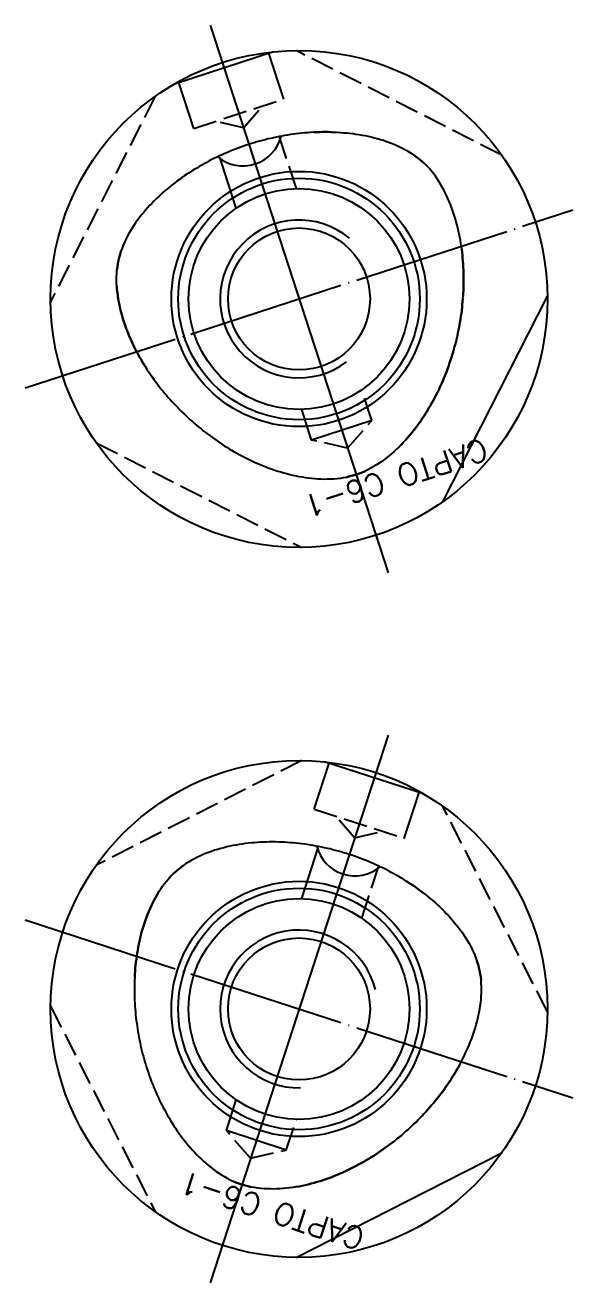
# Model space of a CAD drawing. Extents: x 180 to 289, y 463 to 789.
# Drawn here: x 219.8 to 289.3, y 462.9 to 622.4 of the extents above; entities that cross this region are included whole.
import ezdxf

# ---------------------------------------------------------------- set-up
doc = ezdxf.new("R2010")
doc.units = 0
doc.header["$MEASUREMENT"] = 0
doc.linetypes.add('CENTER', pattern=[22, 20, -1, 0, -1])
doc.linetypes.add('DASHED', pattern=[4, 3, -1])
doc.layers.get('0').update_dxf_attribs({"linetype": 'CONTINUOUS'})
doc.styles.add('DAYUF', font='simplex', dxfattribs={"bigfont": 'dayuf'})

msp = doc.modelspace()

# ---------------------------------------------------------------- linework, layer by layer
at = {"color": 7, "linetype": 'CONTINUOUS'}
for p, q in [((243.27, 622.37), (265.83, 552.94)), ((251.31, 618.99), (238.75, 614.91)), ((252.62, 613), (250.74, 618.8)), ((241.21, 609.29), (239.32, 615.09)), ((248.87, 607.46), (248.52, 607.36)), ((248.87, 607.46), (248.52, 607.36)), ((249.21, 607.56), (248.87, 607.46)), ((249.21, 607.56), (248.87, 607.46)), ((249.56, 607.66), (249.21, 607.56)), ((249.56, 607.66), (249.21, 607.56)), ((249.91, 607.76), (249.56, 607.66)), ((249.91, 607.76), (249.56, 607.66)), ((250.26, 607.85), (249.91, 607.76)), ((250.26, 607.85), (249.91, 607.76)), ((250.61, 607.94), (250.26, 607.85)), ((250.61, 607.94), (250.26, 607.85)), ((250.96, 608.02), (250.61, 607.94)), ((250.96, 608.02), (250.61, 607.94)), ((251.31, 608.1), (250.96, 608.02)), ((251.31, 608.1), (250.96, 608.02)), ((251.66, 608.17), (251.31, 608.1)), ((251.66, 608.17), (251.31, 608.1)), ((252.02, 608.25), (251.66, 608.17)), ((252.02, 608.25), (251.66, 608.17)), ((252.38, 608.31), (252.02, 608.25)), ((252.38, 608.31), (252.02, 608.25)), ((252.73, 608.38), (252.38, 608.31)), ((252.73, 608.38), (252.38, 608.31)), ((253.09, 608.44), (252.73, 608.38)), ((253.09, 608.44), (252.73, 608.38)), ((253.46, 608.49), (253.09, 608.44)), ((253.46, 608.49), (253.09, 608.44)), ((253.82, 608.55), (253.46, 608.49)), ((253.82, 608.55), (253.46, 608.49)), ((244.82, 605.95), (244.49, 605.8)), ((244.82, 605.95), (244.49, 605.8)), ((245.15, 606.1), (244.82, 605.95)), ((245.15, 606.1), (244.82, 605.95)), ((245.48, 606.24), (245.15, 606.1)), ((245.48, 606.24), (245.15, 606.1)), ((245.82, 606.38), (245.48, 606.24)), ((245.82, 606.38), (245.48, 606.24)), ((246.15, 606.51), (245.82, 606.38)), ((246.15, 606.51), (245.82, 606.38)), ((246.49, 606.65), (246.15, 606.51)), ((246.49, 606.65), (246.15, 606.51)), ((246.82, 606.77), (246.49, 606.65)), ((246.82, 606.77), (246.49, 606.65)), ((247.16, 606.9), (246.82, 606.77)), ((247.16, 606.9), (246.82, 606.77)), ((247.5, 607.02), (247.16, 606.9)), ((247.5, 607.02), (247.16, 606.9)), ((247.84, 607.14), (247.5, 607.02)), ((247.84, 607.14), (247.5, 607.02)), ((248.18, 607.25), (247.84, 607.14)), ((248.18, 607.25), (247.84, 607.14)), ((248.52, 607.36), (248.18, 607.25)), ((248.52, 607.36), (248.18, 607.25)), ((241.58, 604.26), (241.26, 604.07)), ((241.89, 604.45), (241.58, 604.26)), ((242.22, 604.63), (241.89, 604.45)), ((242.54, 604.81), (242.22, 604.63)), ((242.86, 604.98), (242.54, 604.81)), ((243.18, 605.16), (242.86, 604.98)), ((243.51, 605.32), (243.18, 605.16)), ((243.83, 605.49), (243.51, 605.32)), ((244.16, 605.64), (243.83, 605.49)), ((244.16, 605.64), (243.83, 605.49)), ((244.49, 605.8), (244.16, 605.64)), ((244.49, 605.8), (244.16, 605.64)), ((246.6, 599.18), (244.51, 605.62)), ((269.58, 605.57), (269.25, 605.81)), ((269.9, 605.31), (269.58, 605.57)), ((270.21, 605.05), (269.9, 605.31)), ((270.5, 604.77), (270.21, 605.05)), ((270.79, 604.48), (270.5, 604.77)), ((271.07, 604.18), (270.79, 604.48)), ((240.94, 603.87), (240.63, 603.67)), ((241.26, 604.07), (240.94, 603.87)), ((271.33, 603.87), (271.07, 604.18)), ((271.59, 603.55), (271.33, 603.87)), ((271.83, 603.22), (271.59, 603.55)), ((272.07, 602.89), (271.83, 603.22)), ((272.29, 602.54), (272.07, 602.89)), ((272.9, 601.49), (272.71, 601.85)), ((273.09, 601.13), (272.9, 601.49)), ((273.26, 600.76), (273.09, 601.13)), ((273.43, 600.39), (273.26, 600.76)), ((273.59, 600.02), (273.43, 600.39)), ((273.74, 599.65), (273.59, 600.02)), ((273.89, 599.28), (273.74, 599.65)), ((234.32, 597.97), (234.07, 597.64)), ((234.56, 598.28), (234.32, 597.97)), ((234.82, 598.59), (234.56, 598.28)), ((233.18, 596.29), (232.98, 595.94)), ((233.39, 596.64), (233.18, 596.29)), ((233.61, 596.98), (233.39, 596.64)), ((233.84, 597.31), (233.61, 596.98)), ((234.07, 597.64), (233.84, 597.31)), ((232.43, 594.84), (232.26, 594.47)), ((232.6, 595.21), (232.43, 594.84)), ((232.78, 595.58), (232.6, 595.21)), ((232.98, 595.94), (232.78, 595.58)), ((231.86, 593.31), (231.75, 592.92)), ((231.98, 593.7), (231.86, 593.31)), ((232.12, 594.09), (231.98, 593.7)), ((232.26, 594.47), (232.12, 594.09)), ((275.17, 593.96), (275.12, 594.34)), ((231.52, 591.72), (231.47, 591.31)), ((231.58, 592.12), (231.52, 591.72)), ((231.66, 592.52), (231.58, 592.12)), ((231.75, 592.92), (231.66, 592.52)), ((275.39, 591.33), (275.37, 591.7)), ((275.4, 590.96), (275.39, 591.33)), ((275.41, 590.59), (275.4, 590.96)), ((275.41, 590.22), (275.41, 590.59)), ((275.41, 589.85), (275.41, 590.22)), ((275.34, 588.02), (275.37, 588.38)), ((275.37, 588.38), (275.34, 588.02)), ((275.37, 588.38), (275.38, 588.75)), ((275.38, 588.75), (275.37, 588.38)), ((275.38, 588.75), (275.4, 589.11)), ((275.4, 589.11), (275.38, 588.75)), ((275.4, 589.11), (275.41, 589.48)), ((275.41, 589.48), (275.41, 589.85)), ((272.77, 561.96), (286.05, 588.02)), ((275.22, 586.57), (275.25, 586.93)), ((275.22, 586.57), (275.25, 586.93)), ((275.25, 586.93), (275.22, 586.57)), ((275.25, 586.93), (275.29, 587.29)), ((275.25, 586.93), (275.29, 587.29)), ((275.29, 587.29), (275.25, 586.93)), ((275.29, 587.29), (275.32, 587.66)), ((275.29, 587.29), (275.32, 587.66)), ((275.32, 587.66), (275.29, 587.29)), ((275.32, 587.66), (275.34, 588.02)), ((275.32, 587.66), (275.34, 588.02)), ((274.97, 584.79), (275.02, 585.14)), ((274.97, 584.79), (275.02, 585.14)), ((275.02, 585.14), (274.97, 584.79)), ((275.02, 585.14), (275.08, 585.5)), ((275.02, 585.14), (275.08, 585.5)), ((275.08, 585.5), (275.02, 585.14)), ((275.08, 585.5), (275.13, 585.86)), ((275.08, 585.5), (275.13, 585.86)), ((275.13, 585.86), (275.08, 585.5)), ((275.13, 585.86), (275.17, 586.21)), ((275.13, 585.86), (275.17, 586.21)), ((275.17, 586.21), (275.13, 585.86)), ((275.17, 586.21), (275.22, 586.57)), ((275.17, 586.21), (275.22, 586.57)), ((275.22, 586.57), (275.17, 586.21)), ((274.7, 583.37), (274.77, 583.73)), ((274.7, 583.37), (274.77, 583.73)), ((274.77, 583.73), (274.7, 583.37)), ((274.77, 583.73), (274.84, 584.08)), ((274.77, 583.73), (274.84, 584.08)), ((274.84, 584.08), (274.77, 583.73)), ((274.84, 584.08), (274.9, 584.43)), ((274.84, 584.08), (274.9, 584.43)), ((274.9, 584.43), (274.84, 584.08)), ((274.9, 584.43), (274.97, 584.79)), ((274.9, 584.43), (274.97, 584.79)), ((274.97, 584.79), (274.9, 584.43)), ((274.28, 581.62), (274.37, 581.97)), ((274.28, 581.62), (274.37, 581.97)), ((274.37, 581.97), (274.28, 581.62)), ((274.37, 581.97), (274.46, 582.32)), ((274.37, 581.97), (274.46, 582.32)), ((274.46, 582.32), (274.37, 581.97)), ((274.46, 582.32), (274.54, 582.67)), ((274.46, 582.32), (274.54, 582.67)), ((274.54, 582.67), (274.46, 582.32)), ((274.54, 582.67), (274.62, 583.02)), ((274.54, 582.67), (274.62, 583.02)), ((274.62, 583.02), (274.54, 582.67)), ((274.62, 583.02), (274.7, 583.37)), ((274.62, 583.02), (274.7, 583.37)), ((274.7, 583.37), (274.62, 583.02)), ((273.87, 580.24), (273.98, 580.58)), ((273.87, 580.24), (273.98, 580.58)), ((273.98, 580.58), (273.87, 580.24)), ((273.98, 580.58), (274.08, 580.93)), ((273.98, 580.58), (274.08, 580.93)), ((274.08, 580.93), (273.98, 580.58)), ((274.08, 580.93), (274.18, 581.28)), ((274.08, 580.93), (274.18, 581.28)), ((274.18, 581.28), (274.08, 580.93)), ((274.18, 581.28), (274.28, 581.62)), ((274.18, 581.28), (274.28, 581.62)), ((274.28, 581.62), (274.18, 581.28)), ((273.27, 578.52), (273.4, 578.87)), ((273.27, 578.52), (273.4, 578.87)), ((273.4, 578.87), (273.27, 578.52)), ((273.4, 578.87), (273.52, 579.21)), ((273.4, 578.87), (273.52, 579.21)), ((273.52, 579.21), (273.4, 578.87)), ((273.52, 579.21), (273.64, 579.55)), ((273.52, 579.21), (273.64, 579.55)), ((273.64, 579.55), (273.52, 579.21)), ((273.64, 579.55), (273.76, 579.9)), ((273.64, 579.55), (273.76, 579.9)), ((273.76, 579.9), (273.64, 579.55)), ((273.76, 579.9), (273.87, 580.24)), ((273.76, 579.9), (273.87, 580.24)), ((273.87, 580.24), (273.76, 579.9)), ((272.72, 577.17), (272.57, 576.83)), ((272.86, 577.5), (272.72, 577.17)), ((273, 577.84), (272.86, 577.5)), ((273, 577.84), (273.14, 578.18)), ((273, 577.84), (273.14, 578.18)), ((273.14, 578.18), (273, 577.84)), ((273.14, 578.18), (273.27, 578.52)), ((273.14, 578.18), (273.27, 578.52)), ((273.27, 578.52), (273.14, 578.18)), ((272.09, 575.82), (271.93, 575.49)), ((272.26, 576.16), (272.09, 575.82)), ((272.42, 576.49), (272.26, 576.16)), ((272.57, 576.83), (272.42, 576.49)), ((256.15, 569.78), (254.89, 573.66)), ((263.76, 572.25), (256.15, 569.78)), ((265.83, 532.37), (243.27, 462.94)), ((256.47, 523), (258.36, 528.8)), ((270.35, 524.91), (257.78, 528.99)), ((267.89, 519.29), (269.77, 525.09)), ((253.07, 518.77), (252.7, 518.79)), ((253.44, 518.74), (253.07, 518.77)), ((253.81, 518.71), (253.44, 518.74)), ((254.18, 518.68), (253.81, 518.71)), ((254.55, 518.64), (254.18, 518.68)), ((254.91, 518.59), (254.55, 518.64)), ((255.28, 518.55), (254.91, 518.59)), ((255.64, 518.49), (255.28, 518.55)), ((256, 518.44), (255.64, 518.49)), ((256.36, 518.38), (256, 518.44)), ((256.72, 518.31), (256.36, 518.38)), ((256.72, 518.31), (256.36, 518.38)), ((257.08, 518.25), (256.72, 518.31)), ((257.08, 518.25), (256.72, 518.31)), ((257.43, 518.17), (257.08, 518.25)), ((257.43, 518.17), (257.08, 518.25)), ((257.79, 518.1), (257.43, 518.17)), ((257.79, 518.1), (257.43, 518.17)), ((241.23, 516.67), (240.88, 516.47)), ((241.6, 516.86), (241.23, 516.67)), ((241.96, 517.03), (241.6, 516.86)), ((242.33, 517.2), (241.96, 517.03)), ((242.71, 517.36), (242.33, 517.2)), ((243.09, 517.5), (242.71, 517.36)), ((243.47, 517.64), (243.09, 517.5)), ((243.85, 517.77), (243.47, 517.64)), ((244.24, 517.89), (243.85, 517.77)), ((244.63, 518), (244.24, 517.89)), ((245.01, 518.1), (244.63, 518)), ((254.89, 511.65), (256.98, 518.09)), ((258.14, 518.02), (257.79, 518.1)), ((258.14, 518.02), (257.79, 518.1)), ((258.49, 517.94), (258.14, 518.02)), ((258.49, 517.94), (258.14, 518.02)), ((258.84, 517.85), (258.49, 517.94)), ((258.84, 517.85), (258.49, 517.94)), ((259.19, 517.76), (258.84, 517.85)), ((259.19, 517.76), (258.84, 517.85)), ((259.54, 517.66), (259.19, 517.76)), ((259.54, 517.66), (259.19, 517.76)), ((259.88, 517.56), (259.54, 517.66)), ((259.88, 517.56), (259.54, 517.66)), ((260.23, 517.46), (259.88, 517.56)), ((260.23, 517.46), (259.88, 517.56)), ((260.57, 517.36), (260.23, 517.46)), ((260.57, 517.36), (260.23, 517.46)), ((260.91, 517.25), (260.57, 517.36)), ((260.91, 517.25), (260.57, 517.36)), ((261.25, 517.14), (260.91, 517.25)), ((261.25, 517.14), (260.91, 517.25)), ((261.59, 517.02), (261.25, 517.14)), ((261.59, 517.02), (261.25, 517.14)), ((261.93, 516.9), (261.59, 517.02)), ((261.93, 516.9), (261.59, 517.02)), ((262.27, 516.77), (261.93, 516.9)), ((262.27, 516.77), (261.93, 516.9)), ((262.61, 516.65), (262.27, 516.77)), ((262.61, 516.65), (262.27, 516.77)), ((262.94, 516.51), (262.61, 516.65)), ((262.94, 516.51), (262.61, 516.65)), ((238.89, 515.05), (238.59, 514.77)), ((239.2, 515.31), (238.89, 515.05)), ((239.52, 515.57), (239.2, 515.31)), ((239.84, 515.81), (239.52, 515.57)), ((240.18, 516.05), (239.84, 515.81)), ((240.52, 516.27), (240.18, 516.05)), ((240.88, 516.47), (240.52, 516.27)), ((263.28, 516.38), (262.94, 516.51)), ((263.28, 516.38), (262.94, 516.51)), ((263.61, 516.24), (263.28, 516.38)), ((263.61, 516.24), (263.28, 516.38)), ((263.94, 516.1), (263.61, 516.24)), ((263.94, 516.1), (263.61, 516.24)), ((264.27, 515.95), (263.94, 516.1)), ((264.27, 515.95), (263.94, 516.1)), ((264.6, 515.8), (264.27, 515.95)), ((264.6, 515.8), (264.27, 515.95)), ((264.93, 515.64), (264.6, 515.8)), ((264.93, 515.64), (264.6, 515.8)), ((265.26, 515.49), (264.93, 515.64)), ((265.26, 515.49), (264.93, 515.64)), ((265.59, 515.32), (265.26, 515.49)), ((265.59, 515.32), (265.26, 515.49)), ((265.91, 515.16), (265.59, 515.32)), ((265.91, 515.16), (265.59, 515.32)), ((266.24, 514.98), (265.91, 515.16)), ((266.24, 514.98), (265.91, 515.16)), ((238.3, 514.48), (238.03, 514.18)), ((238.59, 514.77), (238.3, 514.48)), ((277.24, 503.31), (277.11, 503.7)), ((277.34, 502.92), (277.24, 503.31)), ((277.44, 502.52), (277.34, 502.92)), ((277.51, 502.12), (277.44, 502.52)), ((277.58, 501.72), (277.51, 502.12)), ((277.62, 501.31), (277.58, 501.72)), ((277.66, 500.9), (277.62, 501.31)), ((277.67, 500.5), (277.66, 500.9)), ((277.65, 499.27), (277.67, 499.68)), ((277.68, 500.09), (277.67, 500.5)), ((277.67, 499.68), (277.68, 500.09)), ((277.39, 497.26), (277.46, 497.66)), ((277.46, 497.66), (277.53, 498.06)), ((277.53, 498.06), (277.58, 498.46)), ((277.02, 495.69), (277.13, 496.08)), ((277.13, 496.08), (277.22, 496.47)), ((277.22, 496.47), (277.31, 496.86)), ((277.31, 496.86), (277.39, 497.26)), ((274.94, 490.64), (275.12, 490.97)), ((273.15, 487.77), (273.36, 488.07)), ((273.36, 488.07), (273.57, 488.38)), ((273.57, 488.38), (273.78, 488.69)), ((271.82, 486.01), (272.05, 486.29)), ((272.05, 486.29), (271.82, 486.01)), ((272.05, 486.29), (272.27, 486.58)), ((272.27, 486.58), (272.05, 486.29)), ((272.27, 486.58), (272.5, 486.87)), ((272.5, 486.87), (272.72, 487.17)), ((272.72, 487.17), (272.94, 487.46)), ((272.94, 487.46), (273.15, 487.77)), ((245.34, 482.25), (246.6, 486.13)), ((270.63, 484.63), (270.87, 484.9)), ((270.63, 484.63), (270.87, 484.9)), ((270.87, 484.9), (270.63, 484.63)), ((270.87, 484.9), (271.11, 485.17)), ((270.87, 484.9), (271.11, 485.17)), ((271.11, 485.17), (270.87, 484.9)), ((271.11, 485.17), (271.35, 485.45)), ((271.11, 485.17), (271.35, 485.45)), ((271.35, 485.45), (271.11, 485.17)), ((271.35, 485.45), (271.59, 485.73)), ((271.35, 485.45), (271.59, 485.73)), ((271.59, 485.73), (271.82, 486.01)), ((271.82, 486.01), (271.59, 485.73)), ((268.86, 482.83), (269.12, 483.08)), ((268.86, 482.83), (269.12, 483.08)), ((269.12, 483.08), (268.86, 482.83)), ((269.12, 483.08), (269.38, 483.33)), ((269.12, 483.08), (269.38, 483.33)), ((269.38, 483.33), (269.12, 483.08)), ((269.38, 483.33), (269.64, 483.59)), ((269.38, 483.33), (269.64, 483.59)), ((269.64, 483.59), (269.38, 483.33)), ((269.64, 483.59), (269.89, 483.84)), ((269.64, 483.59), (269.89, 483.84)), ((269.89, 483.84), (269.64, 483.59)), ((269.89, 483.84), (270.14, 484.1)), ((269.89, 483.84), (270.14, 484.1)), ((270.14, 484.1), (269.89, 483.84)), ((270.14, 484.1), (270.39, 484.37)), ((270.14, 484.1), (270.39, 484.37)), ((270.39, 484.37), (270.14, 484.1)), ((270.39, 484.37), (270.63, 484.63)), ((270.39, 484.37), (270.63, 484.63)), ((270.63, 484.63), (270.39, 484.37)), ((252.94, 479.78), (245.34, 482.25)), ((267.24, 481.41), (267.52, 481.64)), ((267.24, 481.41), (267.52, 481.64)), ((267.52, 481.64), (267.24, 481.41)), ((267.52, 481.64), (267.79, 481.87)), ((267.52, 481.64), (267.79, 481.87)), ((267.79, 481.87), (267.52, 481.64)), ((267.79, 481.87), (268.06, 482.11)), ((267.79, 481.87), (268.06, 482.11)), ((268.06, 482.11), (267.79, 481.87)), ((268.06, 482.11), (268.33, 482.35)), ((268.06, 482.11), (268.33, 482.35)), ((268.33, 482.35), (268.06, 482.11)), ((268.33, 482.35), (268.6, 482.59)), ((268.33, 482.35), (268.6, 482.59)), ((268.6, 482.59), (268.33, 482.35)), ((268.6, 482.59), (268.86, 482.83)), ((268.6, 482.59), (268.86, 482.83)), ((268.86, 482.83), (268.6, 482.59)), ((264.93, 479.67), (265.23, 479.88)), ((264.93, 479.67), (265.23, 479.88)), ((265.23, 479.88), (264.93, 479.67)), ((265.23, 479.88), (265.53, 480.09)), ((265.23, 479.88), (265.53, 480.09)), ((265.53, 480.09), (265.23, 479.88)), ((265.53, 480.09), (265.82, 480.3)), ((265.53, 480.09), (265.82, 480.3)), ((265.82, 480.3), (265.53, 480.09)), ((265.82, 480.3), (266.11, 480.52)), ((265.82, 480.3), (266.11, 480.52)), ((266.11, 480.52), (265.82, 480.3)), ((266.11, 480.52), (266.4, 480.73)), ((266.11, 480.52), (266.4, 480.73)), ((266.4, 480.73), (266.11, 480.52)), ((266.4, 480.73), (266.68, 480.96)), ((266.4, 480.73), (266.68, 480.96)), ((266.68, 480.96), (266.4, 480.73)), ((266.68, 480.96), (266.96, 481.18)), ((266.68, 480.96), (266.96, 481.18)), ((266.96, 481.18), (266.68, 480.96)), ((266.96, 481.18), (267.24, 481.41)), ((266.96, 481.18), (267.24, 481.41)), ((267.24, 481.41), (266.96, 481.18)), ((254.18, 466.16), (280.24, 479.44)), ((262.76, 478.3), (262.44, 478.12)), ((263.08, 478.49), (262.76, 478.3)), ((263.4, 478.68), (263.08, 478.49)), ((263.71, 478.87), (263.4, 478.68)), ((263.71, 478.87), (264.02, 479.06)), ((263.71, 478.87), (264.02, 479.06)), ((264.02, 479.06), (263.71, 478.87)), ((264.02, 479.06), (264.33, 479.26)), ((264.02, 479.06), (264.33, 479.26)), ((264.33, 479.26), (264.02, 479.06)), ((264.33, 479.26), (264.63, 479.46)), ((264.33, 479.26), (264.63, 479.46)), ((264.63, 479.46), (264.33, 479.26)), ((264.63, 479.46), (264.93, 479.67)), ((264.63, 479.46), (264.93, 479.67)), ((264.93, 479.67), (264.63, 479.46)), ((261.79, 477.77), (261.45, 477.6)), ((262.11, 477.94), (261.79, 477.77)), ((262.44, 478.12), (262.11, 477.94))]:
    msp.add_line(p, q, dxfattribs=at)
at = {"color": 3, "linetype": 'DASHED'}
for p, q in [((280.24, 605.88), (254.18, 619.15)), ((236.33, 613.35), (223.05, 587.29)), ((241.21, 609.29), (252.62, 613)), ((247.5, 609.34), (249.92, 612.12)), ((247.5, 609.34), (243.91, 610.17)), ((254.21, 601.65), (252.05, 608.28)), ((263.76, 572.25), (262.5, 576.13)), ((260.7, 568.73), (263.76, 572.25)), ((228.85, 569.44), (254.91, 556.16)), ((260.7, 568.73), (256.15, 569.78)), ((254.91, 529.15), (228.85, 515.88)), ((256.47, 523), (267.89, 519.29)), ((286.05, 497.29), (272.77, 523.35)), ((261.59, 519.34), (259.17, 522.12)), ((261.59, 519.34), (265.19, 520.17)), ((262.5, 509.18), (264.65, 515.81)), ((223.05, 498.02), (236.33, 471.96)), ((252.94, 479.78), (254.21, 483.66)), ((248.4, 478.73), (245.34, 482.25)), ((248.4, 478.73), (252.94, 479.78))]:
    msp.add_line(p, q, dxfattribs=at)
at = {"color": 1, "linetype": 'CENTER'}
for p, q in [((219.83, 576.38), (289.26, 598.94)), ((219.83, 508.94), (289.26, 486.38))]:
    msp.add_line(p, q, dxfattribs=at)
at = {"color": 7, "linetype": 'CONTINUOUS'}
for points in [[(258.66, 608.82), (258.28, 608.83), (257.9, 608.83), (257.52, 608.83), (257.15, 608.82), (256.77, 608.81), (256.4, 608.79), (256.02, 608.77), (255.65, 608.74), (255.28, 608.71), (254.91, 608.68), (254.55, 608.64), (254.18, 608.59), (253.82, 608.55)], [(258.66, 608.82), (258.28, 608.83), (257.9, 608.83), (257.52, 608.83), (257.15, 608.82), (256.77, 608.81), (256.4, 608.79), (256.02, 608.77), (255.65, 608.74), (255.28, 608.71), (254.91, 608.68), (254.55, 608.64), (254.18, 608.59), (253.82, 608.55)], [(256.4, 608.79), (256.77, 608.81), (257.15, 608.82), (257.52, 608.83)], [(256.4, 608.79), (256.77, 608.81), (257.15, 608.82), (257.52, 608.83)], [(257.52, 608.83), (257.9, 608.83), (258.28, 608.83), (258.66, 608.82), (259.04, 608.81), (259.43, 608.79), (259.81, 608.77), (260.2, 608.74), (260.58, 608.71), (260.97, 608.67), (261.36, 608.62), (261.75, 608.57), (262.14, 608.51), (262.53, 608.44), (262.92, 608.37), (263.3, 608.29), (263.69, 608.2), (264.08, 608.1)], [(257.52, 608.83), (257.9, 608.83), (258.28, 608.83), (258.66, 608.82), (259.04, 608.81), (259.43, 608.79), (259.81, 608.77), (260.2, 608.74), (260.58, 608.71), (260.97, 608.67), (261.36, 608.62), (261.75, 608.57), (262.14, 608.51), (262.53, 608.44), (262.92, 608.37), (263.3, 608.29), (263.69, 608.2), (264.08, 608.1)], [(264.08, 608.1), (264.47, 608), (264.86, 607.89), (265.24, 607.77), (265.62, 607.64), (266.01, 607.5), (266.38, 607.36), (266.76, 607.2), (267.13, 607.03), (267.5, 606.86), (267.86, 606.67), (268.22, 606.47), (268.57, 606.27), (268.91, 606.05), (269.25, 605.81), (269.58, 605.57), (269.9, 605.31), (270.21, 605.05), (270.5, 604.77), (270.79, 604.48), (271.07, 604.18)], [(239.69, 603.04), (239.39, 602.82), (239.08, 602.59), (238.78, 602.36), (238.47, 602.13), (238.17, 601.89), (237.88, 601.64), (237.58, 601.39), (237.29, 601.14), (237, 600.88), (236.72, 600.61), (236.43, 600.34), (236.15, 600.06), (235.88, 599.78), (235.6, 599.49), (235.34, 599.2), (235.07, 598.9), (234.82, 598.59)], [(239.69, 603.04), (239.39, 602.82), (239.08, 602.59), (238.78, 602.36), (238.47, 602.13), (238.17, 601.89), (237.88, 601.64), (237.58, 601.39), (237.29, 601.14), (237, 600.88), (236.72, 600.61), (236.43, 600.34), (236.15, 600.06), (235.88, 599.78), (235.6, 599.49), (235.34, 599.2), (235.07, 598.9), (234.82, 598.59)], [(240.63, 603.67), (240.32, 603.46), (240, 603.25), (239.69, 603.04)], [(275.12, 594.34), (275.06, 594.72), (275, 595.1), (274.93, 595.48), (274.85, 595.86), (274.77, 596.24), (274.68, 596.62), (274.59, 597), (274.49, 597.38), (274.38, 597.76), (274.27, 598.14), (274.15, 598.52), (274.02, 598.9), (273.89, 599.28), (273.74, 599.65), (273.59, 600.02), (273.43, 600.39), (273.26, 600.76), (273.09, 601.13), (272.9, 601.49), (272.71, 601.85), (272.5, 602.2), (272.29, 602.54)], [(275.29, 592.83), (275.26, 593.21), (275.22, 593.58), (275.17, 593.96), (275.12, 594.34), (275.06, 594.72), (275, 595.1), (274.93, 595.48), (274.85, 595.86), (274.77, 596.24), (274.68, 596.62), (274.59, 597), (274.49, 597.38), (274.38, 597.76), (274.27, 598.14), (274.15, 598.52), (274.02, 598.9), (273.89, 599.28)], [(275.29, 592.83), (275.26, 593.21), (275.22, 593.58), (275.17, 593.96), (275.12, 594.34), (275.06, 594.72), (275, 595.1), (274.93, 595.48), (274.85, 595.86), (274.77, 596.24), (274.68, 596.62), (274.59, 597), (274.49, 597.38), (274.38, 597.76), (274.27, 598.14), (274.15, 598.52), (274.02, 598.9), (273.89, 599.28)], [(232.07, 585.69), (231.97, 586.08), (231.87, 586.47), (231.78, 586.86), (231.7, 587.26), (231.63, 587.66), (231.57, 588.06), (231.52, 588.46), (231.47, 588.87), (231.44, 589.27), (231.42, 589.68), (231.41, 590.09), (231.42, 590.5), (231.44, 590.9), (231.47, 591.31), (231.52, 591.72), (231.58, 592.12), (231.66, 592.52), (231.75, 592.92), (231.86, 593.31), (231.98, 593.7)], [(275.17, 593.96), (275.22, 593.58), (275.26, 593.21), (275.29, 592.83), (275.33, 592.45), (275.35, 592.08), (275.37, 591.7), (275.39, 591.33), (275.4, 590.96), (275.41, 590.59), (275.41, 590.22), (275.41, 589.85), (275.41, 589.48), (275.4, 589.11)], [(275.37, 591.7), (275.35, 592.08), (275.33, 592.45), (275.29, 592.83)], [(231.44, 589.27), (231.47, 588.87), (231.52, 588.46), (231.57, 588.06), (231.63, 587.66), (231.7, 587.26), (231.78, 586.86), (231.87, 586.47), (231.97, 586.08), (232.07, 585.69), (232.18, 585.31), (232.3, 584.93), (232.43, 584.55), (232.56, 584.17), (232.7, 583.8), (232.84, 583.44), (232.99, 583.07), (233.14, 582.71), (233.3, 582.36), (233.46, 582.01), (233.63, 581.66), (233.8, 581.31), (233.98, 580.97), (234.16, 580.64), (234.34, 580.3), (234.53, 579.97), (234.72, 579.65), (234.92, 579.32), (235.12, 579.01), (235.32, 578.69), (235.52, 578.38), (235.73, 578.07), (235.94, 577.77), (236.16, 577.46), (236.38, 577.17), (236.6, 576.87), (236.82, 576.58), (237.05, 576.29), (237.28, 576.01), (237.51, 575.73), (237.74, 575.45), (237.98, 575.17), (238.22, 574.9), (238.46, 574.63), (238.71, 574.37), (238.96, 574.1), (239.21, 573.84), (239.46, 573.59), (239.72, 573.33), (239.97, 573.08), (240.23, 572.83), (240.5, 572.59), (240.76, 572.35), (241.03, 572.11), (241.3, 571.87), (241.58, 571.64), (241.85, 571.41), (242.13, 571.18), (242.41, 570.96), (242.7, 570.73), (242.99, 570.52), (243.28, 570.3), (243.57, 570.09), (243.86, 569.88), (244.16, 569.67), (244.46, 569.46), (244.77, 569.26), (245.07, 569.06), (245.38, 568.87), (245.7, 568.68), (246.01, 568.49), (246.33, 568.3), (246.65, 568.12), (246.98, 567.94), (247.31, 567.77), (247.64, 567.6), (247.97, 567.43), (248.31, 567.26), (248.65, 567.1), (249, 566.95), (249.35, 566.79), (249.7, 566.64), (250.05, 566.5), (250.41, 566.36), (250.77, 566.23), (251.13, 566.1), (251.5, 565.97), (251.87, 565.85), (252.24, 565.74), (252.62, 565.63), (253, 565.52), (253.38, 565.42), (253.77, 565.33), (254.16, 565.25), (254.55, 565.17), (254.94, 565.1), (255.34, 565.04), (255.74, 564.98), (256.14, 564.93), (256.54, 564.89), (256.94, 564.87), (257.35, 564.84), (257.75, 564.83), (258.16, 564.84), (258.57, 564.85), (258.98, 564.87), (259.38, 564.9), (259.79, 564.95), (260.19, 565.01), (260.59, 565.09)], [(234.72, 579.65), (234.53, 579.97), (234.34, 580.3), (234.16, 580.64), (233.98, 580.97), (233.8, 581.31), (233.63, 581.66), (233.46, 582.01), (233.3, 582.36), (233.14, 582.71), (232.99, 583.07), (232.84, 583.44), (232.7, 583.8), (232.56, 584.17), (232.43, 584.55), (232.3, 584.93), (232.18, 585.31), (232.07, 585.69)], [(235.32, 578.69), (235.12, 579.01), (234.92, 579.32), (234.72, 579.65)], [(270.82, 573.51), (271.02, 573.84), (271.21, 574.16), (271.4, 574.49), (271.58, 574.82), (271.76, 575.15), (271.93, 575.49), (272.09, 575.82), (272.26, 576.16), (272.42, 576.49), (272.57, 576.83), (272.72, 577.17), (272.86, 577.5), (273, 577.84)], [(270.82, 573.51), (271.02, 573.84), (271.21, 574.16), (271.4, 574.49), (271.58, 574.82), (271.76, 575.15), (271.93, 575.49), (272.09, 575.82), (272.26, 576.16), (272.42, 576.49), (272.57, 576.83), (272.72, 577.17), (272.86, 577.5), (273, 577.84)], [(267.49, 569.18), (267.76, 569.46), (268.04, 569.76), (268.3, 570.05), (268.56, 570.36), (268.81, 570.66), (269.06, 570.97), (269.3, 571.28), (269.53, 571.59), (269.76, 571.9), (269.98, 572.22), (270.2, 572.54), (270.41, 572.86), (270.62, 573.18), (270.82, 573.51), (271.02, 573.84), (271.21, 574.16), (271.4, 574.49), (271.58, 574.82), (271.76, 575.15), (271.93, 575.49), (271.76, 575.15), (271.58, 574.82), (271.4, 574.49), (271.21, 574.16), (271.02, 573.84), (270.82, 573.51), (270.62, 573.18), (270.41, 572.86), (270.2, 572.54), (269.98, 572.22), (269.76, 571.9), (269.53, 571.59), (269.3, 571.28), (269.06, 570.97), (268.81, 570.66), (268.56, 570.36), (268.3, 570.05), (268.04, 569.76), (267.76, 569.46), (267.49, 569.18), (267.2, 568.89), (266.91, 568.61), (266.62, 568.34), (266.32, 568.07), (266.01, 567.81), (265.69, 567.56), (265.37, 567.31), (265.04, 567.07), (264.7, 566.84), (264.36, 566.62), (264.01, 566.41), (263.65, 566.21), (263.29, 566.02), (262.92, 565.85), (262.55, 565.68), (262.16, 565.54), (261.78, 565.4), (261.39, 565.28), (260.99, 565.18), (260.59, 565.09), (260.99, 565.18), (261.39, 565.28), (261.78, 565.4), (262.16, 565.54), (262.55, 565.68), (262.92, 565.85)], [(251.57, 518.83), (251.19, 518.83), (250.81, 518.83), (250.43, 518.82), (250.05, 518.81), (249.67, 518.79), (249.28, 518.77), (248.9, 518.74), (248.51, 518.71), (248.12, 518.67), (247.74, 518.62), (247.35, 518.57), (246.96, 518.51), (246.57, 518.44), (246.18, 518.37), (245.79, 518.29), (245.4, 518.2), (245.01, 518.1)], [(251.57, 518.83), (251.19, 518.83), (250.81, 518.83), (250.43, 518.82), (250.05, 518.81), (249.67, 518.79), (249.28, 518.77), (248.9, 518.74), (248.51, 518.71), (248.12, 518.67), (247.74, 518.62), (247.35, 518.57), (246.96, 518.51), (246.57, 518.44), (246.18, 518.37), (245.79, 518.29), (245.4, 518.2), (245.01, 518.1)], [(252.7, 518.79), (252.32, 518.81), (251.95, 518.82), (251.57, 518.83)], [(235.21, 509.28), (235.35, 509.65), (235.5, 510.02), (235.66, 510.39), (235.83, 510.76), (236.01, 511.13), (236.19, 511.49), (236.39, 511.85), (236.59, 512.2), (236.8, 512.54), (237.03, 512.89), (237.26, 513.22), (237.51, 513.55), (237.76, 513.87), (238.03, 514.18), (238.3, 514.48), (238.59, 514.77), (238.89, 515.05), (239.2, 515.31), (239.52, 515.57), (239.84, 515.81)], [(270.32, 512.36), (270.01, 512.59), (269.71, 512.82), (269.4, 513.04), (269.09, 513.25), (268.78, 513.46), (268.47, 513.67), (268.15, 513.87), (267.84, 514.07), (267.52, 514.26), (267.2, 514.45), (266.88, 514.63), (266.56, 514.81), (266.24, 514.98)], [(270.32, 512.36), (270.01, 512.59), (269.71, 512.82), (269.4, 513.04), (269.09, 513.25), (268.78, 513.46), (268.47, 513.67), (268.15, 513.87), (267.84, 514.07), (267.52, 514.26), (267.2, 514.45), (266.88, 514.63), (266.56, 514.81), (266.24, 514.98)], [(268.47, 513.67), (268.78, 513.46), (269.09, 513.25), (269.4, 513.04)], [(268.47, 513.67), (268.78, 513.46), (269.09, 513.25), (269.4, 513.04)], [(236.8, 512.54), (236.59, 512.2), (236.39, 511.85), (236.19, 511.49), (236.01, 511.13), (235.83, 510.76), (235.66, 510.39), (235.5, 510.02), (235.35, 509.65), (235.21, 509.28), (235.07, 508.9), (234.95, 508.52), (234.83, 508.14), (234.71, 507.76), (234.6, 507.38), (234.5, 507), (234.41, 506.62), (234.32, 506.24), (234.24, 505.86), (234.17, 505.48), (234.1, 505.1), (234.04, 504.72), (233.98, 504.34), (233.93, 503.96), (233.88, 503.58), (233.84, 503.21), (233.8, 502.83), (233.77, 502.45), (233.74, 502.08), (233.72, 501.7), (233.7, 501.33), (233.69, 500.96), (233.68, 500.59), (233.68, 500.22), (233.68, 499.85), (233.69, 499.48), (233.7, 499.11), (233.71, 498.75), (233.73, 498.38), (233.75, 498.02), (233.78, 497.66), (233.81, 497.29), (233.84, 496.93), (233.88, 496.57), (233.92, 496.21), (233.97, 495.86), (234.02, 495.5), (234.07, 495.14), (234.13, 494.79), (234.19, 494.43), (234.26, 494.08), (234.32, 493.73), (234.4, 493.37), (234.47, 493.02), (234.55, 492.67), (234.64, 492.32), (234.73, 491.97), (234.82, 491.62), (234.92, 491.28), (235.01, 490.93), (235.12, 490.58), (235.23, 490.24), (235.34, 489.9), (235.45, 489.55), (235.57, 489.21), (235.7, 488.87), (235.82, 488.52), (235.96, 488.18), (236.09, 487.84), (236.23, 487.5), (236.38, 487.17), (236.53, 486.83), (236.68, 486.49), (236.84, 486.16), (237, 485.82), (237.17, 485.49), (237.34, 485.15), (237.52, 484.82), (237.7, 484.49), (237.88, 484.16), (238.08, 483.84), (238.27, 483.51), (238.47, 483.18), (238.68, 482.86), (238.89, 482.54), (239.11, 482.22), (239.33, 481.9), (239.56, 481.59), (239.8, 481.28), (240.04, 480.97), (240.28, 480.66), (240.54, 480.36), (240.8, 480.05), (241.06, 479.76), (241.33, 479.46), (241.61, 479.18), (241.89, 478.89), (242.18, 478.61), (242.48, 478.34), (242.78, 478.07), (243.09, 477.81), (243.41, 477.56), (243.73, 477.31), (244.06, 477.07), (244.39, 476.84), (244.74, 476.62), (245.09, 476.41), (245.44, 476.21), (245.81, 476.02), (246.17, 475.85)], [(269.4, 513.04), (269.71, 512.82), (270.01, 512.59), (270.32, 512.36), (270.62, 512.13), (270.92, 511.89), (271.22, 511.64), (271.51, 511.39), (271.8, 511.14), (272.09, 510.88), (272.38, 510.61), (272.66, 510.34), (272.94, 510.06), (273.22, 509.78), (273.49, 509.49), (273.76, 509.2), (274.02, 508.9), (274.28, 508.59)], [(269.4, 513.04), (269.71, 512.82), (270.01, 512.59), (270.32, 512.36), (270.62, 512.13), (270.92, 511.89), (271.22, 511.64), (271.51, 511.39), (271.8, 511.14), (272.09, 510.88), (272.38, 510.61), (272.66, 510.34), (272.94, 510.06), (273.22, 509.78), (273.49, 509.49), (273.76, 509.2), (274.02, 508.9), (274.28, 508.59)], [(233.8, 502.83), (233.84, 503.21), (233.88, 503.58), (233.93, 503.96), (233.98, 504.34), (234.04, 504.72), (234.1, 505.1), (234.17, 505.48), (234.24, 505.86), (234.32, 506.24), (234.41, 506.62), (234.5, 507), (234.6, 507.38), (234.71, 507.76), (234.83, 508.14), (234.95, 508.52), (235.07, 508.9), (235.21, 509.28)], [(274.28, 508.59), (274.53, 508.28), (274.78, 507.97), (275.02, 507.64), (275.26, 507.31), (275.48, 506.98), (275.7, 506.64), (275.92, 506.29), (276.12, 505.94), (276.31, 505.58), (276.5, 505.21), (276.67, 504.84), (276.83, 504.47), (276.98, 504.09), (277.11, 503.7), (277.24, 503.31), (277.34, 502.92), (277.44, 502.52), (277.51, 502.12), (277.58, 501.72), (277.62, 501.31)], [(233.72, 501.7), (233.74, 502.08), (233.77, 502.45), (233.8, 502.83)], [(275.12, 490.97), (275.29, 491.31), (275.47, 491.66), (275.63, 492.01), (275.8, 492.36), (275.95, 492.71), (276.11, 493.07), (276.26, 493.44), (276.4, 493.8), (276.54, 494.17), (276.67, 494.55), (276.79, 494.93), (276.91, 495.31), (277.02, 495.69), (277.13, 496.08), (277.22, 496.47), (277.31, 496.86), (277.39, 497.26), (277.46, 497.66), (277.53, 498.06), (277.58, 498.46), (277.62, 498.87), (277.65, 499.27)], [(274.37, 489.65), (274.56, 489.97), (274.75, 490.3), (274.94, 490.64), (275.12, 490.97), (275.29, 491.31), (275.47, 491.66), (275.63, 492.01), (275.8, 492.36), (275.95, 492.71), (276.11, 493.07), (276.26, 493.44), (276.4, 493.8), (276.54, 494.17), (276.67, 494.55), (276.79, 494.93), (276.91, 495.31), (277.02, 495.69)], [(274.37, 489.65), (274.56, 489.97), (274.75, 490.3), (274.94, 490.64), (275.12, 490.97), (275.29, 491.31), (275.47, 491.66), (275.63, 492.01), (275.8, 492.36), (275.95, 492.71), (276.11, 493.07), (276.26, 493.44), (276.4, 493.8), (276.54, 494.17), (276.67, 494.55), (276.79, 494.93), (276.91, 495.31), (277.02, 495.69)], [(274.94, 490.64), (274.75, 490.3), (274.56, 489.97), (274.37, 489.65), (274.18, 489.32), (273.98, 489.01), (273.78, 488.69), (273.57, 488.38), (273.36, 488.07), (273.15, 487.77), (272.94, 487.46), (272.72, 487.17), (272.5, 486.87), (272.27, 486.58)], [(273.78, 488.69), (273.98, 489.01), (274.18, 489.32), (274.37, 489.65)], [(259.4, 476.64), (259.75, 476.79), (260.1, 476.95), (260.44, 477.1), (260.78, 477.26), (261.12, 477.43), (261.45, 477.6), (261.79, 477.77), (262.11, 477.94), (262.44, 478.12), (262.76, 478.3), (263.08, 478.49), (263.4, 478.68), (263.71, 478.87)], [(259.4, 476.64), (259.75, 476.79), (260.1, 476.95), (260.44, 477.1), (260.78, 477.26), (261.12, 477.43), (261.45, 477.6), (261.79, 477.77), (262.11, 477.94), (262.44, 478.12), (262.76, 478.3), (263.08, 478.49), (263.4, 478.68), (263.71, 478.87)], [(254.15, 475.1), (254.55, 475.17), (254.94, 475.25), (255.33, 475.33), (255.71, 475.42), (256.1, 475.52), (256.47, 475.63), (256.85, 475.74), (257.22, 475.85), (257.6, 475.97), (257.96, 476.1), (258.33, 476.23), (258.69, 476.36), (259.04, 476.5), (259.4, 476.64), (259.75, 476.79), (260.1, 476.95), (260.44, 477.1), (260.78, 477.26), (261.12, 477.43), (261.45, 477.6), (261.12, 477.43), (260.78, 477.26), (260.44, 477.1), (260.1, 476.95), (259.75, 476.79), (259.4, 476.64), (259.04, 476.5), (258.69, 476.36), (258.33, 476.23), (257.96, 476.1), (257.6, 475.97), (257.22, 475.85), (256.85, 475.74), (256.47, 475.63), (256.1, 475.52), (255.71, 475.42), (255.33, 475.33), (254.94, 475.25), (254.55, 475.17), (254.15, 475.1), (253.76, 475.04), (253.36, 474.98), (252.96, 474.93), (252.56, 474.89), (252.15, 474.87), (251.75, 474.84), (251.34, 474.83), (250.93, 474.84), (250.53, 474.85), (250.12, 474.87), (249.71, 474.9), (249.31, 474.95), (248.9, 475.01), (248.5, 475.09), (248.1, 475.18), (247.71, 475.28), (247.32, 475.4), (246.93, 475.54), (246.55, 475.68), (246.17, 475.85), (246.55, 475.68), (246.93, 475.54), (247.32, 475.4), (247.71, 475.28), (248.1, 475.18), (248.5, 475.09)]]:
    msp.add_lwpolyline(points, dxfattribs=at)
for centre, radius in [((254.55, 587.66), 31.5), ((254.55, 587.66), 16.18), ((254.55, 587.66), 15.31), ((254.55, 587.66), 14), ((254.55, 587.66), 14), ((254.55, 587.66), 9), ((254.55, 497.66), 31.5), ((254.55, 497.66), 16.18), ((254.55, 497.66), 15.31), ((254.55, 497.66), 14), ((254.55, 497.66), 14), ((254.55, 497.66), 9)]:
    msp.add_circle(centre, radius, dxfattribs=at)
for centre, start, end in [((247.44, 609.53), 230.6352, 345.3648), ((261.65, 519.53), 194.6352, 309.3648)]:
    msp.add_arc(centre, 5, start, end, dxfattribs=at)
at = {"color": 7}
for centre, start, end in [((254.55, 587.66), 50.3202, 307.1239), ((254.55, 497.66), 14.3202, 271.1239)]:
    msp.add_arc(centre, 10, start, end, dxfattribs=at)

# ---------------------------------------------------------------- texts
at = {"color": 7, "linetype": 'CONTINUOUS', "style": 'DAYUF'}
for rotation, p in [(198, (277.86, 570.04)), (162, (263.05, 469.7))]:
    msp.add_text('CAPTO C6-1', height=2.8, rotation=rotation, dxfattribs=at).set_placement(p)

doc.saveas('drawing.dxf')
